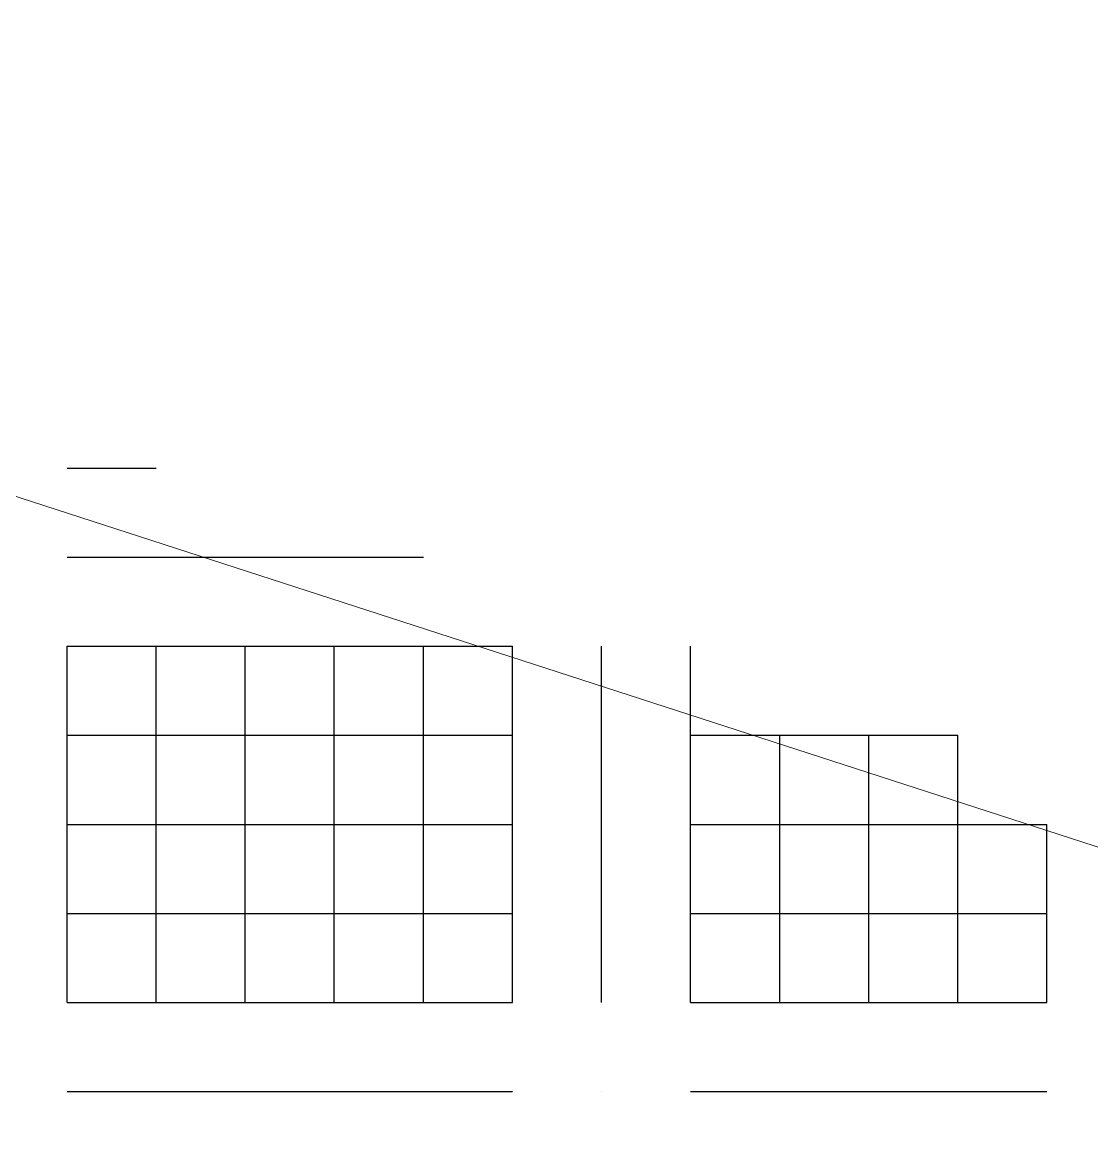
# Model space of a CAD drawing. Header units: millimetres. Extents: x 6 to 745025, y -1528 to 119936.
# Drawn here: x 183.381 to 183.889, y 110.306 to 110.843 of the extents above; entities that cross this region are included whole.
import ezdxf

# ---------------------------------------------------------------- set-up
doc = ezdxf.new("R2010")
doc.units = ezdxf.units.MM
doc.header["$MEASUREMENT"] = 0
doc.layers.get('0').update_dxf_attribs({"linetype": 'CONTINUOUS'})

msp = doc.modelspace()

# ---------------------------------------------------------------- linework, layer by layer
at = {"color": 0, "linetype": 'Continuous', "lineweight": 25, "true_color": 0x000005}
for p, q in [((183.40211, 110.63111), (183.40211, 110.63111)), ((183.40211, 110.63111), (183.40211, 110.63111)), ((183.40211, 110.63111), (183.40211, 110.63111)), ((183.40211, 110.63111), (183.44444, 110.63111)), ((183.40211, 110.63111), (183.44444, 110.63111)), ((183.40211, 110.63111), (183.40211, 110.63111)), ((183.40211, 110.63111), (183.40211, 110.63111)), ((183.40211, 110.63111), (183.40211, 110.63111)), ((183.40211, 110.63111), (183.40211, 110.63111)), ((183.40211, 110.63111), (183.40211, 110.63111)), ((183.40211, 110.63111), (183.40211, 110.63111)), ((183.40211, 110.63111), (183.40211, 110.63111)), ((183.40211, 110.63111), (183.40211, 110.63111)), ((183.44444, 110.63111), (183.44444, 110.63111)), ((183.44444, 110.63111), (183.44444, 110.63111)), ((183.44444, 110.63111), (183.44444, 110.63111)), ((183.44444, 110.63111), (183.44444, 110.63111)), ((183.44444, 110.63111), (183.44444, 110.63111)), ((183.40211, 110.58878), (183.40211, 110.58878)), ((183.40211, 110.58878), (183.40211, 110.58878)), ((183.40211, 110.58878), (183.40211, 110.58878)), ((183.40211, 110.58878), (183.40211, 110.58878)), ((183.40211, 110.58878), (183.40211, 110.58878)), ((183.40211, 110.58878), (183.40211, 110.58878)), ((183.40211, 110.58878), (183.40211, 110.58878)), ((183.40211, 110.58878), (183.40211, 110.58878)), ((183.44444, 110.58878), (183.44444, 110.58878)), ((183.44444, 110.58878), (183.44444, 110.58878)), ((183.44444, 110.58878), (183.44444, 110.58878)), ((183.44444, 110.58878), (183.44444, 110.58878)), ((183.44444, 110.58878), (183.44444, 110.58878)), ((183.44444, 110.58878), (183.44444, 110.58878)), ((183.44444, 110.58878), (183.44444, 110.58878)), ((183.48677, 110.58878), (183.48677, 110.58878)), ((183.48677, 110.58878), (183.48677, 110.58878)), ((183.48677, 110.58878), (183.48677, 110.58878)), ((183.48677, 110.58878), (183.48677, 110.58878)), ((183.48677, 110.58878), (183.48677, 110.58878)), ((183.48677, 110.58878), (183.48677, 110.58878)), ((183.48677, 110.58878), (183.48677, 110.58878)), ((183.52911, 110.58878), (183.52911, 110.58878)), ((183.52911, 110.58878), (183.52911, 110.58878)), ((183.52911, 110.58878), (183.52911, 110.58878)), ((183.52911, 110.58878), (183.52911, 110.58878)), ((183.52911, 110.58878), (183.52911, 110.58878)), ((183.52911, 110.58878), (183.52911, 110.58878)), ((183.52911, 110.58878), (183.52911, 110.58878)), ((183.57144, 110.58878), (183.57144, 110.58878)), ((183.57144, 110.58878), (183.57144, 110.58878)), ((183.57144, 110.58878), (183.57144, 110.58878)), ((183.57144, 110.58878), (183.57144, 110.58878)), ((183.57144, 110.58878), (183.57144, 110.58878)), ((183.65611, 110.54644), (183.65611, 110.54644)), ((183.65611, 110.54644), (183.65611, 110.54644)), ((183.65611, 110.54644), (183.65611, 110.54644)), ((183.65611, 110.54644), (183.65611, 110.54644)), ((183.69844, 110.54644), (183.69844, 110.54644)), ((183.69844, 110.54644), (183.69844, 110.54644)), ((183.65611, 110.50411), (183.65611, 110.50411)), ((183.65611, 110.50411), (183.65611, 110.50411)), ((183.65611, 110.50411), (183.65611, 110.50411)), ((183.65611, 110.50411), (183.65611, 110.50411)), ((183.65611, 110.50411), (183.65611, 110.50411)), ((183.65611, 110.50411), (183.65611, 110.50411)), ((183.65611, 110.50411), (183.65611, 110.50411)), ((183.69844, 110.50411), (183.74077, 110.50411)), ((183.69844, 110.50411), (183.74077, 110.50411)), ((183.69844, 110.50411), (183.74077, 110.50411)), ((183.65611, 110.46178), (183.65611, 110.46178)), ((183.65611, 110.46178), (183.65611, 110.46178)), ((183.65611, 110.46178), (183.65611, 110.46178)), ((183.65611, 110.46178), (183.65611, 110.46178)), ((183.65611, 110.46178), (183.65611, 110.46178)), ((183.65611, 110.46178), (183.65611, 110.46178)), ((183.65611, 110.46178), (183.65611, 110.46178)), ((183.65611, 110.41944), (183.65611, 110.41944)), ((183.65611, 110.41944), (183.65611, 110.41944)), ((183.65611, 110.41944), (183.65611, 110.41944)), ((183.65611, 110.41944), (183.65611, 110.41944)), ((183.65611, 110.41944), (183.65611, 110.41944)), ((183.65611, 110.41944), (183.65611, 110.41944)), ((183.65611, 110.41944), (183.65611, 110.41944)), ((183.65611, 110.37711), (183.65611, 110.37711)), ((183.65611, 110.37711), (183.65611, 110.37711)), ((183.65611, 110.37711), (183.65611, 110.37711)), ((183.65611, 110.37711), (183.65611, 110.37711)), ((183.65611, 110.37711), (183.65611, 110.37711)), ((183.65611, 110.37711), (183.65611, 110.37711)), ((183.65611, 110.37711), (183.65611, 110.37711)), ((183.65611, 110.37711), (183.65611, 110.37711)), ((183.40211, 110.33478), (183.40211, 110.33478)), ((183.40211, 110.33478), (183.40211, 110.33478)), ((183.40211, 110.33478), (183.40211, 110.33478)), ((183.40211, 110.33478), (183.40211, 110.33478)), ((183.40211, 110.33478), (183.40211, 110.33478)), ((183.40211, 110.33478), (183.40211, 110.33478)), ((183.40211, 110.33478), (183.40211, 110.33478)), ((183.40211, 110.33478), (183.40211, 110.33478)), ((183.44444, 110.33478), (183.44444, 110.33478)), ((183.44444, 110.33478), (183.44444, 110.33478)), ((183.44444, 110.33478), (183.44444, 110.33478)), ((183.44444, 110.33478), (183.44444, 110.33478)), ((183.44444, 110.33478), (183.44444, 110.33478)), ((183.44444, 110.33478), (183.44444, 110.33478)), ((183.44444, 110.33478), (183.44444, 110.33478)), ((183.48677, 110.33478), (183.48677, 110.33478)), ((183.48677, 110.33478), (183.48677, 110.33478)), ((183.48677, 110.33478), (183.48677, 110.33478)), ((183.48677, 110.33478), (183.48677, 110.33478)), ((183.48677, 110.33478), (183.48677, 110.33478)), ((183.48677, 110.33478), (183.48677, 110.33478)), ((183.48677, 110.33478), (183.48677, 110.33478)), ((183.52911, 110.33478), (183.52911, 110.33478)), ((183.52911, 110.33478), (183.52911, 110.33478)), ((183.52911, 110.33478), (183.52911, 110.33478)), ((183.52911, 110.33478), (183.52911, 110.33478)), ((183.52911, 110.33478), (183.52911, 110.33478)), ((183.52911, 110.33478), (183.52911, 110.33478)), ((183.52911, 110.33478), (183.52911, 110.33478)), ((183.57144, 110.33478), (183.57144, 110.33478)), ((183.57144, 110.33478), (183.57144, 110.33478)), ((183.57144, 110.33478), (183.57144, 110.33478)), ((183.57144, 110.33478), (183.57144, 110.33478)), ((183.57144, 110.33478), (183.57144, 110.33478)), ((183.57144, 110.33478), (183.57144, 110.33478)), ((183.57144, 110.33478), (183.57144, 110.33478)), ((183.61377, 110.33478), (183.61377, 110.33478)), ((183.61377, 110.33478), (183.61377, 110.33478)), ((183.61377, 110.33478), (183.61377, 110.33478)), ((183.61377, 110.33478), (183.61377, 110.33478)), ((183.61377, 110.33478), (183.61377, 110.33478)), ((183.61377, 110.33478), (183.61377, 110.33478)), ((183.61377, 110.33478), (183.61377, 110.33478)), ((183.65611, 110.33478), (183.65611, 110.33478)), ((183.65611, 110.33478), (183.65611, 110.33478)), ((183.65611, 110.33478), (183.65611, 110.33478)), ((183.65611, 110.33478), (183.65611, 110.33478)), ((183.65611, 110.33478), (183.65611, 110.33478)), ((183.65611, 110.33478), (183.65611, 110.33478)), ((183.65611, 110.33478), (183.65611, 110.33478)), ((183.65611, 110.33478), (183.65611, 110.33478)), ((183.65611, 110.33478), (183.65611, 110.33478)), ((183.65611, 110.33478), (183.65611, 110.33478)), ((183.65611, 110.33478), (183.65611, 110.33478)), ((183.65611, 110.33478), (183.65611, 110.33478)), ((183.65611, 110.33478), (183.65611, 110.33478)), ((183.65611, 110.33478), (183.65611, 110.33478)), ((183.69844, 110.33478), (183.69844, 110.33478)), ((183.69844, 110.33478), (183.69844, 110.33478)), ((183.69844, 110.33478), (183.69844, 110.33478)), ((183.69844, 110.33478), (183.69844, 110.33478)), ((183.69844, 110.33478), (183.69844, 110.33478)), ((183.69844, 110.33478), (183.69844, 110.33478)), ((183.69844, 110.33478), (183.69844, 110.33478)), ((183.69844, 110.33478), (183.69844, 110.33478)), ((183.74077, 110.33478), (183.74077, 110.33478)), ((183.74077, 110.33478), (183.74077, 110.33478)), ((183.74077, 110.33478), (183.74077, 110.33478)), ((183.74077, 110.33478), (183.74077, 110.33478)), ((183.74077, 110.33478), (183.74077, 110.33478)), ((183.74077, 110.33478), (183.74077, 110.33478)), ((183.74077, 110.33478), (183.74077, 110.33478)), ((183.78311, 110.33478), (183.78311, 110.33478)), ((183.78311, 110.33478), (183.78311, 110.33478)), ((183.78311, 110.33478), (183.78311, 110.33478)), ((183.78311, 110.33478), (183.78311, 110.33478)), ((183.78311, 110.33478), (183.78311, 110.33478)), ((183.78311, 110.33478), (183.78311, 110.33478)), ((183.78311, 110.33478), (183.78311, 110.33478)), ((183.82544, 110.33478), (183.82544, 110.33478)), ((183.82544, 110.33478), (183.82544, 110.33478)), ((183.82544, 110.33478), (183.82544, 110.33478)), ((183.82544, 110.33478), (183.82544, 110.33478)), ((183.82544, 110.33478), (183.82544, 110.33478)), ((183.82544, 110.33478), (183.82544, 110.33478)), ((183.82544, 110.33478), (183.82544, 110.33478)), ((183.86777, 110.33478), (183.86777, 110.33478)), ((183.86777, 110.33478), (183.86777, 110.33478)), ((183.86777, 110.33478), (183.86777, 110.33478)), ((183.86777, 110.33478), (183.86777, 110.33478)), ((183.86777, 110.33478), (183.86777, 110.33478)), ((183.86777, 110.33478), (183.86777, 110.33478)), ((183.86777, 110.33478), (183.86777, 110.33478))]:
    msp.add_line(p, q, dxfattribs=at)
at = {"color": 0, "linetype": 'Continuous', "lineweight": 18, "true_color": 0x000003}
msp.add_lwpolyline([(182.68244, 108.89544), (185.68811, 109.86911), (182.68244, 110.84278)], dxfattribs=at)
at = {"color": 0, "linetype": 'Continuous', "lineweight": 25, "true_color": 0x000005}
for points in [[(183.40211, 110.58878), (183.44444, 110.58878), (183.48677, 110.58878)], [(183.40211, 110.58878), (183.44444, 110.58878), (183.48677, 110.58878)], [(183.40211, 110.58878), (183.44444, 110.58878), (183.48677, 110.58878), (183.52911, 110.58878)], [(183.40211, 110.58878), (183.44444, 110.58878), (183.48677, 110.58878), (183.52911, 110.58878)], [(183.40211, 110.58878), (183.44444, 110.58878), (183.48677, 110.58878), (183.52911, 110.58878)], [(183.40211, 110.58878), (183.44444, 110.58878), (183.48677, 110.58878), (183.52911, 110.58878), (183.57144, 110.58878)], [(183.40211, 110.58878), (183.44444, 110.58878), (183.48677, 110.58878), (183.52911, 110.58878), (183.57144, 110.58878)], [(183.40211, 110.54644), (183.44444, 110.54644), (183.48677, 110.54644), (183.52911, 110.54644), (183.57144, 110.54644), (183.61377, 110.54644)], [(183.40211, 110.54644), (183.44444, 110.54644), (183.48677, 110.54644), (183.52911, 110.54644), (183.57144, 110.54644), (183.61377, 110.54644)], [(183.40211, 110.54644), (183.44444, 110.54644), (183.48677, 110.54644), (183.52911, 110.54644), (183.57144, 110.54644), (183.61377, 110.54644)], [(183.40211, 110.54644), (183.44444, 110.54644), (183.48677, 110.54644), (183.52911, 110.54644), (183.57144, 110.54644), (183.61377, 110.54644)], [(183.40211, 110.54644), (183.44444, 110.54644), (183.48677, 110.54644), (183.52911, 110.54644), (183.57144, 110.54644), (183.61377, 110.54644)], [(183.40211, 110.54644), (183.44444, 110.54644), (183.48677, 110.54644), (183.52911, 110.54644), (183.57144, 110.54644), (183.61377, 110.54644)], [(183.40211, 110.54644), (183.44444, 110.54644), (183.48677, 110.54644), (183.52911, 110.54644), (183.57144, 110.54644), (183.61377, 110.54644)], [(183.40211, 110.37711), (183.40211, 110.41944), (183.40211, 110.46178), (183.40211, 110.50411), (183.40211, 110.54644)], [(183.40211, 110.37711), (183.40211, 110.41944), (183.40211, 110.46178), (183.40211, 110.50411), (183.40211, 110.54644)], [(183.40211, 110.37711), (183.40211, 110.41944), (183.40211, 110.46178), (183.40211, 110.50411), (183.40211, 110.54644)], [(183.40211, 110.37711), (183.40211, 110.41944), (183.40211, 110.46178), (183.40211, 110.50411), (183.40211, 110.54644)], [(183.40211, 110.37711), (183.40211, 110.41944), (183.40211, 110.46178), (183.40211, 110.50411), (183.40211, 110.54644)], [(183.40211, 110.37711), (183.40211, 110.41944), (183.40211, 110.46178), (183.40211, 110.50411), (183.40211, 110.54644)], [(183.40211, 110.37711), (183.40211, 110.41944), (183.40211, 110.46178), (183.40211, 110.50411), (183.40211, 110.54644)], [(183.40211, 110.37711), (183.40211, 110.41944), (183.40211, 110.46178), (183.40211, 110.50411), (183.40211, 110.54644)], [(183.44444, 110.37711), (183.44444, 110.41944), (183.44444, 110.46178), (183.44444, 110.50411), (183.44444, 110.54644)], [(183.44444, 110.37711), (183.44444, 110.41944), (183.44444, 110.46178), (183.44444, 110.50411), (183.44444, 110.54644)], [(183.44444, 110.37711), (183.44444, 110.41944), (183.44444, 110.46178), (183.44444, 110.50411), (183.44444, 110.54644)], [(183.44444, 110.37711), (183.44444, 110.41944), (183.44444, 110.46178), (183.44444, 110.50411), (183.44444, 110.54644)], [(183.44444, 110.37711), (183.44444, 110.41944), (183.44444, 110.46178), (183.44444, 110.50411), (183.44444, 110.54644)], [(183.44444, 110.37711), (183.44444, 110.41944), (183.44444, 110.46178), (183.44444, 110.50411), (183.44444, 110.54644)], [(183.44444, 110.37711), (183.44444, 110.41944), (183.44444, 110.46178), (183.44444, 110.50411), (183.44444, 110.54644)], [(183.48677, 110.37711), (183.48677, 110.41944), (183.48677, 110.46178), (183.48677, 110.50411), (183.48677, 110.54644)], [(183.48677, 110.37711), (183.48677, 110.41944), (183.48677, 110.46178), (183.48677, 110.50411), (183.48677, 110.54644)], [(183.48677, 110.37711), (183.48677, 110.41944), (183.48677, 110.46178), (183.48677, 110.50411), (183.48677, 110.54644)], [(183.48677, 110.37711), (183.48677, 110.41944), (183.48677, 110.46178), (183.48677, 110.50411), (183.48677, 110.54644)], [(183.48677, 110.37711), (183.48677, 110.41944), (183.48677, 110.46178), (183.48677, 110.50411), (183.48677, 110.54644)], [(183.48677, 110.37711), (183.48677, 110.41944), (183.48677, 110.46178), (183.48677, 110.50411), (183.48677, 110.54644)], [(183.48677, 110.37711), (183.48677, 110.41944), (183.48677, 110.46178), (183.48677, 110.50411), (183.48677, 110.54644)], [(183.52911, 110.37711), (183.52911, 110.41944), (183.52911, 110.46178), (183.52911, 110.50411), (183.52911, 110.54644)], [(183.52911, 110.37711), (183.52911, 110.41944), (183.52911, 110.46178), (183.52911, 110.50411), (183.52911, 110.54644)], [(183.52911, 110.37711), (183.52911, 110.41944), (183.52911, 110.46178), (183.52911, 110.50411), (183.52911, 110.54644)], [(183.52911, 110.37711), (183.52911, 110.41944), (183.52911, 110.46178), (183.52911, 110.50411), (183.52911, 110.54644)], [(183.52911, 110.37711), (183.52911, 110.41944), (183.52911, 110.46178), (183.52911, 110.50411), (183.52911, 110.54644)], [(183.52911, 110.37711), (183.52911, 110.41944), (183.52911, 110.46178), (183.52911, 110.50411), (183.52911, 110.54644)], [(183.52911, 110.37711), (183.52911, 110.41944), (183.52911, 110.46178), (183.52911, 110.50411), (183.52911, 110.54644)], [(183.57144, 110.37711), (183.57144, 110.41944), (183.57144, 110.46178), (183.57144, 110.50411), (183.57144, 110.54644)], [(183.57144, 110.37711), (183.57144, 110.41944), (183.57144, 110.46178), (183.57144, 110.50411), (183.57144, 110.54644)], [(183.57144, 110.37711), (183.57144, 110.41944), (183.57144, 110.46178), (183.57144, 110.50411), (183.57144, 110.54644)], [(183.57144, 110.37711), (183.57144, 110.41944), (183.57144, 110.46178), (183.57144, 110.50411), (183.57144, 110.54644)], [(183.57144, 110.37711), (183.57144, 110.41944), (183.57144, 110.46178), (183.57144, 110.50411), (183.57144, 110.54644)], [(183.57144, 110.37711), (183.57144, 110.41944), (183.57144, 110.46178), (183.57144, 110.50411), (183.57144, 110.54644)], [(183.57144, 110.37711), (183.57144, 110.41944), (183.57144, 110.46178), (183.57144, 110.50411), (183.57144, 110.54644)], [(183.61377, 110.37711), (183.61377, 110.41944), (183.61377, 110.46178), (183.61377, 110.50411), (183.61377, 110.54644)], [(183.61377, 110.37711), (183.61377, 110.41944), (183.61377, 110.46178), (183.61377, 110.50411), (183.61377, 110.54644)], [(183.61377, 110.37711), (183.61377, 110.41944), (183.61377, 110.46178), (183.61377, 110.50411), (183.61377, 110.54644)], [(183.61377, 110.37711), (183.61377, 110.41944), (183.61377, 110.46178), (183.61377, 110.50411), (183.61377, 110.54644)], [(183.61377, 110.37711), (183.61377, 110.41944), (183.61377, 110.46178), (183.61377, 110.50411), (183.61377, 110.54644)], [(183.61377, 110.37711), (183.61377, 110.41944), (183.61377, 110.46178), (183.61377, 110.50411), (183.61377, 110.54644)], [(183.61377, 110.37711), (183.61377, 110.41944), (183.61377, 110.46178), (183.61377, 110.50411), (183.61377, 110.54644)], [(183.65611, 110.37711), (183.65611, 110.41944), (183.65611, 110.46178), (183.65611, 110.50411), (183.65611, 110.54644)], [(183.65611, 110.37711), (183.65611, 110.41944), (183.65611, 110.46178), (183.65611, 110.50411), (183.65611, 110.54644)], [(183.65611, 110.37711), (183.65611, 110.41944), (183.65611, 110.46178), (183.65611, 110.50411), (183.65611, 110.54644)], [(183.65611, 110.37711), (183.65611, 110.41944), (183.65611, 110.46178), (183.65611, 110.50411), (183.65611, 110.54644)], [(183.65611, 110.37711), (183.65611, 110.41944), (183.65611, 110.46178), (183.65611, 110.50411), (183.65611, 110.54644)], [(183.65611, 110.37711), (183.65611, 110.41944), (183.65611, 110.46178), (183.65611, 110.50411), (183.65611, 110.54644)], [(183.65611, 110.37711), (183.65611, 110.41944), (183.65611, 110.46178), (183.65611, 110.50411), (183.65611, 110.54644)], [(183.69844, 110.37711), (183.69844, 110.41944), (183.69844, 110.46178), (183.69844, 110.50411), (183.69844, 110.54644)], [(183.69844, 110.37711), (183.69844, 110.41944), (183.69844, 110.46178), (183.69844, 110.50411), (183.69844, 110.54644)], [(183.69844, 110.37711), (183.69844, 110.41944), (183.69844, 110.46178), (183.69844, 110.50411), (183.69844, 110.54644)], [(183.69844, 110.37711), (183.69844, 110.41944), (183.69844, 110.46178), (183.69844, 110.50411), (183.69844, 110.54644)], [(183.69844, 110.37711), (183.69844, 110.41944), (183.69844, 110.46178), (183.69844, 110.50411), (183.69844, 110.54644)], [(183.69844, 110.37711), (183.69844, 110.41944), (183.69844, 110.46178), (183.69844, 110.50411), (183.69844, 110.54644)], [(183.69844, 110.37711), (183.69844, 110.41944), (183.69844, 110.46178), (183.69844, 110.50411), (183.69844, 110.54644)], [(183.40211, 110.50411), (183.44444, 110.50411), (183.48677, 110.50411), (183.52911, 110.50411), (183.57144, 110.50411), (183.61377, 110.50411)], [(183.40211, 110.50411), (183.44444, 110.50411), (183.48677, 110.50411), (183.52911, 110.50411), (183.57144, 110.50411), (183.61377, 110.50411)], [(183.40211, 110.50411), (183.44444, 110.50411), (183.48677, 110.50411), (183.52911, 110.50411), (183.57144, 110.50411), (183.61377, 110.50411)], [(183.40211, 110.50411), (183.44444, 110.50411), (183.48677, 110.50411), (183.52911, 110.50411), (183.57144, 110.50411), (183.61377, 110.50411)], [(183.40211, 110.50411), (183.44444, 110.50411), (183.48677, 110.50411), (183.52911, 110.50411), (183.57144, 110.50411), (183.61377, 110.50411)], [(183.40211, 110.50411), (183.44444, 110.50411), (183.48677, 110.50411), (183.52911, 110.50411), (183.57144, 110.50411), (183.61377, 110.50411)], [(183.40211, 110.50411), (183.44444, 110.50411), (183.48677, 110.50411), (183.52911, 110.50411), (183.57144, 110.50411), (183.61377, 110.50411)], [(183.69844, 110.50411), (183.74077, 110.50411), (183.78311, 110.50411)], [(183.69844, 110.50411), (183.74077, 110.50411), (183.78311, 110.50411)], [(183.69844, 110.50411), (183.74077, 110.50411), (183.78311, 110.50411), (183.82544, 110.50411)], [(183.69844, 110.50411), (183.74077, 110.50411), (183.78311, 110.50411), (183.82544, 110.50411)], [(183.69844, 110.37711), (183.69844, 110.41944), (183.69844, 110.46178), (183.69844, 110.50411)], [(183.74077, 110.37711), (183.74077, 110.41944), (183.74077, 110.46178), (183.74077, 110.50411)], [(183.74077, 110.37711), (183.74077, 110.41944), (183.74077, 110.46178), (183.74077, 110.50411)], [(183.74077, 110.37711), (183.74077, 110.41944), (183.74077, 110.46178), (183.74077, 110.50411)], [(183.74077, 110.37711), (183.74077, 110.41944), (183.74077, 110.46178), (183.74077, 110.50411)], [(183.74077, 110.37711), (183.74077, 110.41944), (183.74077, 110.46178), (183.74077, 110.50411)], [(183.74077, 110.37711), (183.74077, 110.41944), (183.74077, 110.46178), (183.74077, 110.50411)], [(183.74077, 110.37711), (183.74077, 110.41944), (183.74077, 110.46178), (183.74077, 110.50411)], [(183.78311, 110.37711), (183.78311, 110.41944), (183.78311, 110.46178), (183.78311, 110.50411)], [(183.78311, 110.37711), (183.78311, 110.41944), (183.78311, 110.46178), (183.78311, 110.50411)], [(183.78311, 110.37711), (183.78311, 110.41944), (183.78311, 110.46178), (183.78311, 110.50411)], [(183.78311, 110.37711), (183.78311, 110.41944), (183.78311, 110.46178), (183.78311, 110.50411)], [(183.78311, 110.37711), (183.78311, 110.41944), (183.78311, 110.46178), (183.78311, 110.50411)], [(183.78311, 110.37711), (183.78311, 110.41944), (183.78311, 110.46178), (183.78311, 110.50411)], [(183.78311, 110.37711), (183.78311, 110.41944), (183.78311, 110.46178), (183.78311, 110.50411)], [(183.82544, 110.37711), (183.82544, 110.41944), (183.82544, 110.46178), (183.82544, 110.50411)], [(183.82544, 110.37711), (183.82544, 110.41944), (183.82544, 110.46178), (183.82544, 110.50411)], [(183.82544, 110.37711), (183.82544, 110.41944), (183.82544, 110.46178), (183.82544, 110.50411)], [(183.82544, 110.37711), (183.82544, 110.41944), (183.82544, 110.46178), (183.82544, 110.50411)], [(183.82544, 110.37711), (183.82544, 110.41944), (183.82544, 110.46178), (183.82544, 110.50411)], [(183.82544, 110.37711), (183.82544, 110.41944), (183.82544, 110.46178), (183.82544, 110.50411)], [(183.40211, 110.46178), (183.44444, 110.46178), (183.48677, 110.46178), (183.52911, 110.46178), (183.57144, 110.46178), (183.61377, 110.46178)], [(183.40211, 110.46178), (183.44444, 110.46178), (183.48677, 110.46178), (183.52911, 110.46178), (183.57144, 110.46178), (183.61377, 110.46178)], [(183.40211, 110.46178), (183.44444, 110.46178), (183.48677, 110.46178), (183.52911, 110.46178), (183.57144, 110.46178), (183.61377, 110.46178)], [(183.40211, 110.46178), (183.44444, 110.46178), (183.48677, 110.46178), (183.52911, 110.46178), (183.57144, 110.46178), (183.61377, 110.46178)], [(183.40211, 110.46178), (183.44444, 110.46178), (183.48677, 110.46178), (183.52911, 110.46178), (183.57144, 110.46178), (183.61377, 110.46178)], [(183.40211, 110.46178), (183.44444, 110.46178), (183.48677, 110.46178), (183.52911, 110.46178), (183.57144, 110.46178), (183.61377, 110.46178)], [(183.40211, 110.46178), (183.44444, 110.46178), (183.48677, 110.46178), (183.52911, 110.46178), (183.57144, 110.46178), (183.61377, 110.46178)], [(183.69844, 110.46178), (183.74077, 110.46178), (183.78311, 110.46178), (183.82544, 110.46178), (183.86777, 110.46178)], [(183.69844, 110.46178), (183.74077, 110.46178), (183.78311, 110.46178), (183.82544, 110.46178), (183.86777, 110.46178)], [(183.69844, 110.46178), (183.74077, 110.46178), (183.78311, 110.46178), (183.82544, 110.46178), (183.86777, 110.46178)], [(183.69844, 110.46178), (183.74077, 110.46178), (183.78311, 110.46178), (183.82544, 110.46178), (183.86777, 110.46178)], [(183.69844, 110.46178), (183.74077, 110.46178), (183.78311, 110.46178), (183.82544, 110.46178), (183.86777, 110.46178)], [(183.69844, 110.46178), (183.74077, 110.46178), (183.78311, 110.46178), (183.82544, 110.46178), (183.86777, 110.46178)], [(183.69844, 110.46178), (183.74077, 110.46178), (183.78311, 110.46178), (183.82544, 110.46178), (183.86777, 110.46178)], [(183.82544, 110.37711), (183.82544, 110.41944), (183.82544, 110.46178)], [(183.86777, 110.37711), (183.86777, 110.41944), (183.86777, 110.46178)], [(183.86777, 110.37711), (183.86777, 110.41944), (183.86777, 110.46178)], [(183.86777, 110.37711), (183.86777, 110.41944), (183.86777, 110.46178)], [(183.86777, 110.37711), (183.86777, 110.41944), (183.86777, 110.46178)], [(183.86777, 110.37711), (183.86777, 110.41944), (183.86777, 110.46178)], [(183.86777, 110.37711), (183.86777, 110.41944), (183.86777, 110.46178)], [(183.86777, 110.37711), (183.86777, 110.41944), (183.86777, 110.46178)], [(183.40211, 110.41944), (183.44444, 110.41944), (183.48677, 110.41944), (183.52911, 110.41944), (183.57144, 110.41944), (183.61377, 110.41944)], [(183.40211, 110.41944), (183.44444, 110.41944), (183.48677, 110.41944), (183.52911, 110.41944), (183.57144, 110.41944), (183.61377, 110.41944)], [(183.40211, 110.41944), (183.44444, 110.41944), (183.48677, 110.41944), (183.52911, 110.41944), (183.57144, 110.41944), (183.61377, 110.41944)], [(183.40211, 110.41944), (183.44444, 110.41944), (183.48677, 110.41944), (183.52911, 110.41944), (183.57144, 110.41944), (183.61377, 110.41944)], [(183.40211, 110.41944), (183.44444, 110.41944), (183.48677, 110.41944), (183.52911, 110.41944), (183.57144, 110.41944), (183.61377, 110.41944)], [(183.40211, 110.41944), (183.44444, 110.41944), (183.48677, 110.41944), (183.52911, 110.41944), (183.57144, 110.41944), (183.61377, 110.41944)], [(183.40211, 110.41944), (183.44444, 110.41944), (183.48677, 110.41944), (183.52911, 110.41944), (183.57144, 110.41944), (183.61377, 110.41944)], [(183.69844, 110.41944), (183.74077, 110.41944), (183.78311, 110.41944), (183.82544, 110.41944), (183.86777, 110.41944)], [(183.69844, 110.41944), (183.74077, 110.41944), (183.78311, 110.41944), (183.82544, 110.41944), (183.86777, 110.41944)], [(183.69844, 110.41944), (183.74077, 110.41944), (183.78311, 110.41944), (183.82544, 110.41944), (183.86777, 110.41944)], [(183.69844, 110.41944), (183.74077, 110.41944), (183.78311, 110.41944), (183.82544, 110.41944), (183.86777, 110.41944)], [(183.69844, 110.41944), (183.74077, 110.41944), (183.78311, 110.41944), (183.82544, 110.41944), (183.86777, 110.41944)], [(183.69844, 110.41944), (183.74077, 110.41944), (183.78311, 110.41944), (183.82544, 110.41944), (183.86777, 110.41944)], [(183.69844, 110.41944), (183.74077, 110.41944), (183.78311, 110.41944), (183.82544, 110.41944), (183.86777, 110.41944)], [(183.40211, 110.37711), (183.44444, 110.37711), (183.48677, 110.37711), (183.52911, 110.37711), (183.57144, 110.37711), (183.61377, 110.37711)], [(183.40211, 110.37711), (183.44444, 110.37711), (183.48677, 110.37711), (183.52911, 110.37711), (183.57144, 110.37711), (183.61377, 110.37711)], [(183.40211, 110.37711), (183.44444, 110.37711), (183.48677, 110.37711), (183.52911, 110.37711), (183.57144, 110.37711), (183.61377, 110.37711)], [(183.40211, 110.37711), (183.44444, 110.37711), (183.48677, 110.37711), (183.52911, 110.37711), (183.57144, 110.37711), (183.61377, 110.37711)], [(183.40211, 110.37711), (183.44444, 110.37711), (183.48677, 110.37711), (183.52911, 110.37711), (183.57144, 110.37711), (183.61377, 110.37711)], [(183.40211, 110.37711), (183.44444, 110.37711), (183.48677, 110.37711), (183.52911, 110.37711), (183.57144, 110.37711), (183.61377, 110.37711)], [(183.40211, 110.37711), (183.44444, 110.37711), (183.48677, 110.37711), (183.52911, 110.37711), (183.57144, 110.37711), (183.61377, 110.37711)], [(183.40211, 110.37711), (183.44444, 110.37711), (183.48677, 110.37711), (183.52911, 110.37711), (183.57144, 110.37711), (183.61377, 110.37711)], [(183.69844, 110.37711), (183.74077, 110.37711), (183.78311, 110.37711), (183.82544, 110.37711), (183.86777, 110.37711)], [(183.69844, 110.37711), (183.74077, 110.37711), (183.78311, 110.37711), (183.82544, 110.37711), (183.86777, 110.37711)], [(183.69844, 110.37711), (183.74077, 110.37711), (183.78311, 110.37711), (183.82544, 110.37711), (183.86777, 110.37711)], [(183.69844, 110.37711), (183.74077, 110.37711), (183.78311, 110.37711), (183.82544, 110.37711), (183.86777, 110.37711)], [(183.69844, 110.37711), (183.74077, 110.37711), (183.78311, 110.37711), (183.82544, 110.37711), (183.86777, 110.37711)], [(183.69844, 110.37711), (183.74077, 110.37711), (183.78311, 110.37711), (183.82544, 110.37711), (183.86777, 110.37711)], [(183.69844, 110.37711), (183.74077, 110.37711), (183.78311, 110.37711), (183.82544, 110.37711), (183.86777, 110.37711)], [(183.69844, 110.37711), (183.74077, 110.37711), (183.78311, 110.37711), (183.82544, 110.37711), (183.86777, 110.37711)], [(183.40211, 110.33478), (183.44444, 110.33478), (183.48677, 110.33478), (183.52911, 110.33478), (183.57144, 110.33478), (183.61377, 110.33478)], [(183.40211, 110.33478), (183.44444, 110.33478), (183.48677, 110.33478), (183.52911, 110.33478), (183.57144, 110.33478), (183.61377, 110.33478)], [(183.40211, 110.33478), (183.44444, 110.33478), (183.48677, 110.33478), (183.52911, 110.33478), (183.57144, 110.33478), (183.61377, 110.33478)], [(183.40211, 110.33478), (183.44444, 110.33478), (183.48677, 110.33478), (183.52911, 110.33478), (183.57144, 110.33478), (183.61377, 110.33478)], [(183.40211, 110.33478), (183.44444, 110.33478), (183.48677, 110.33478), (183.52911, 110.33478), (183.57144, 110.33478), (183.61377, 110.33478)], [(183.40211, 110.33478), (183.44444, 110.33478), (183.48677, 110.33478), (183.52911, 110.33478), (183.57144, 110.33478), (183.61377, 110.33478)], [(183.40211, 110.33478), (183.44444, 110.33478), (183.48677, 110.33478), (183.52911, 110.33478), (183.57144, 110.33478), (183.61377, 110.33478)], [(183.69844, 110.33478), (183.74077, 110.33478), (183.78311, 110.33478), (183.82544, 110.33478), (183.86777, 110.33478)], [(183.69844, 110.33478), (183.74077, 110.33478), (183.78311, 110.33478), (183.82544, 110.33478), (183.86777, 110.33478)], [(183.69844, 110.33478), (183.74077, 110.33478), (183.78311, 110.33478), (183.82544, 110.33478), (183.86777, 110.33478)], [(183.69844, 110.33478), (183.74077, 110.33478), (183.78311, 110.33478), (183.82544, 110.33478), (183.86777, 110.33478)], [(183.69844, 110.33478), (183.74077, 110.33478), (183.78311, 110.33478), (183.82544, 110.33478), (183.86777, 110.33478)], [(183.69844, 110.33478), (183.74077, 110.33478), (183.78311, 110.33478), (183.82544, 110.33478), (183.86777, 110.33478)], [(183.69844, 110.33478), (183.74077, 110.33478), (183.78311, 110.33478), (183.82544, 110.33478), (183.86777, 110.33478)]]:
    msp.add_lwpolyline(points, dxfattribs=at)

doc.saveas('drawing.dxf')
